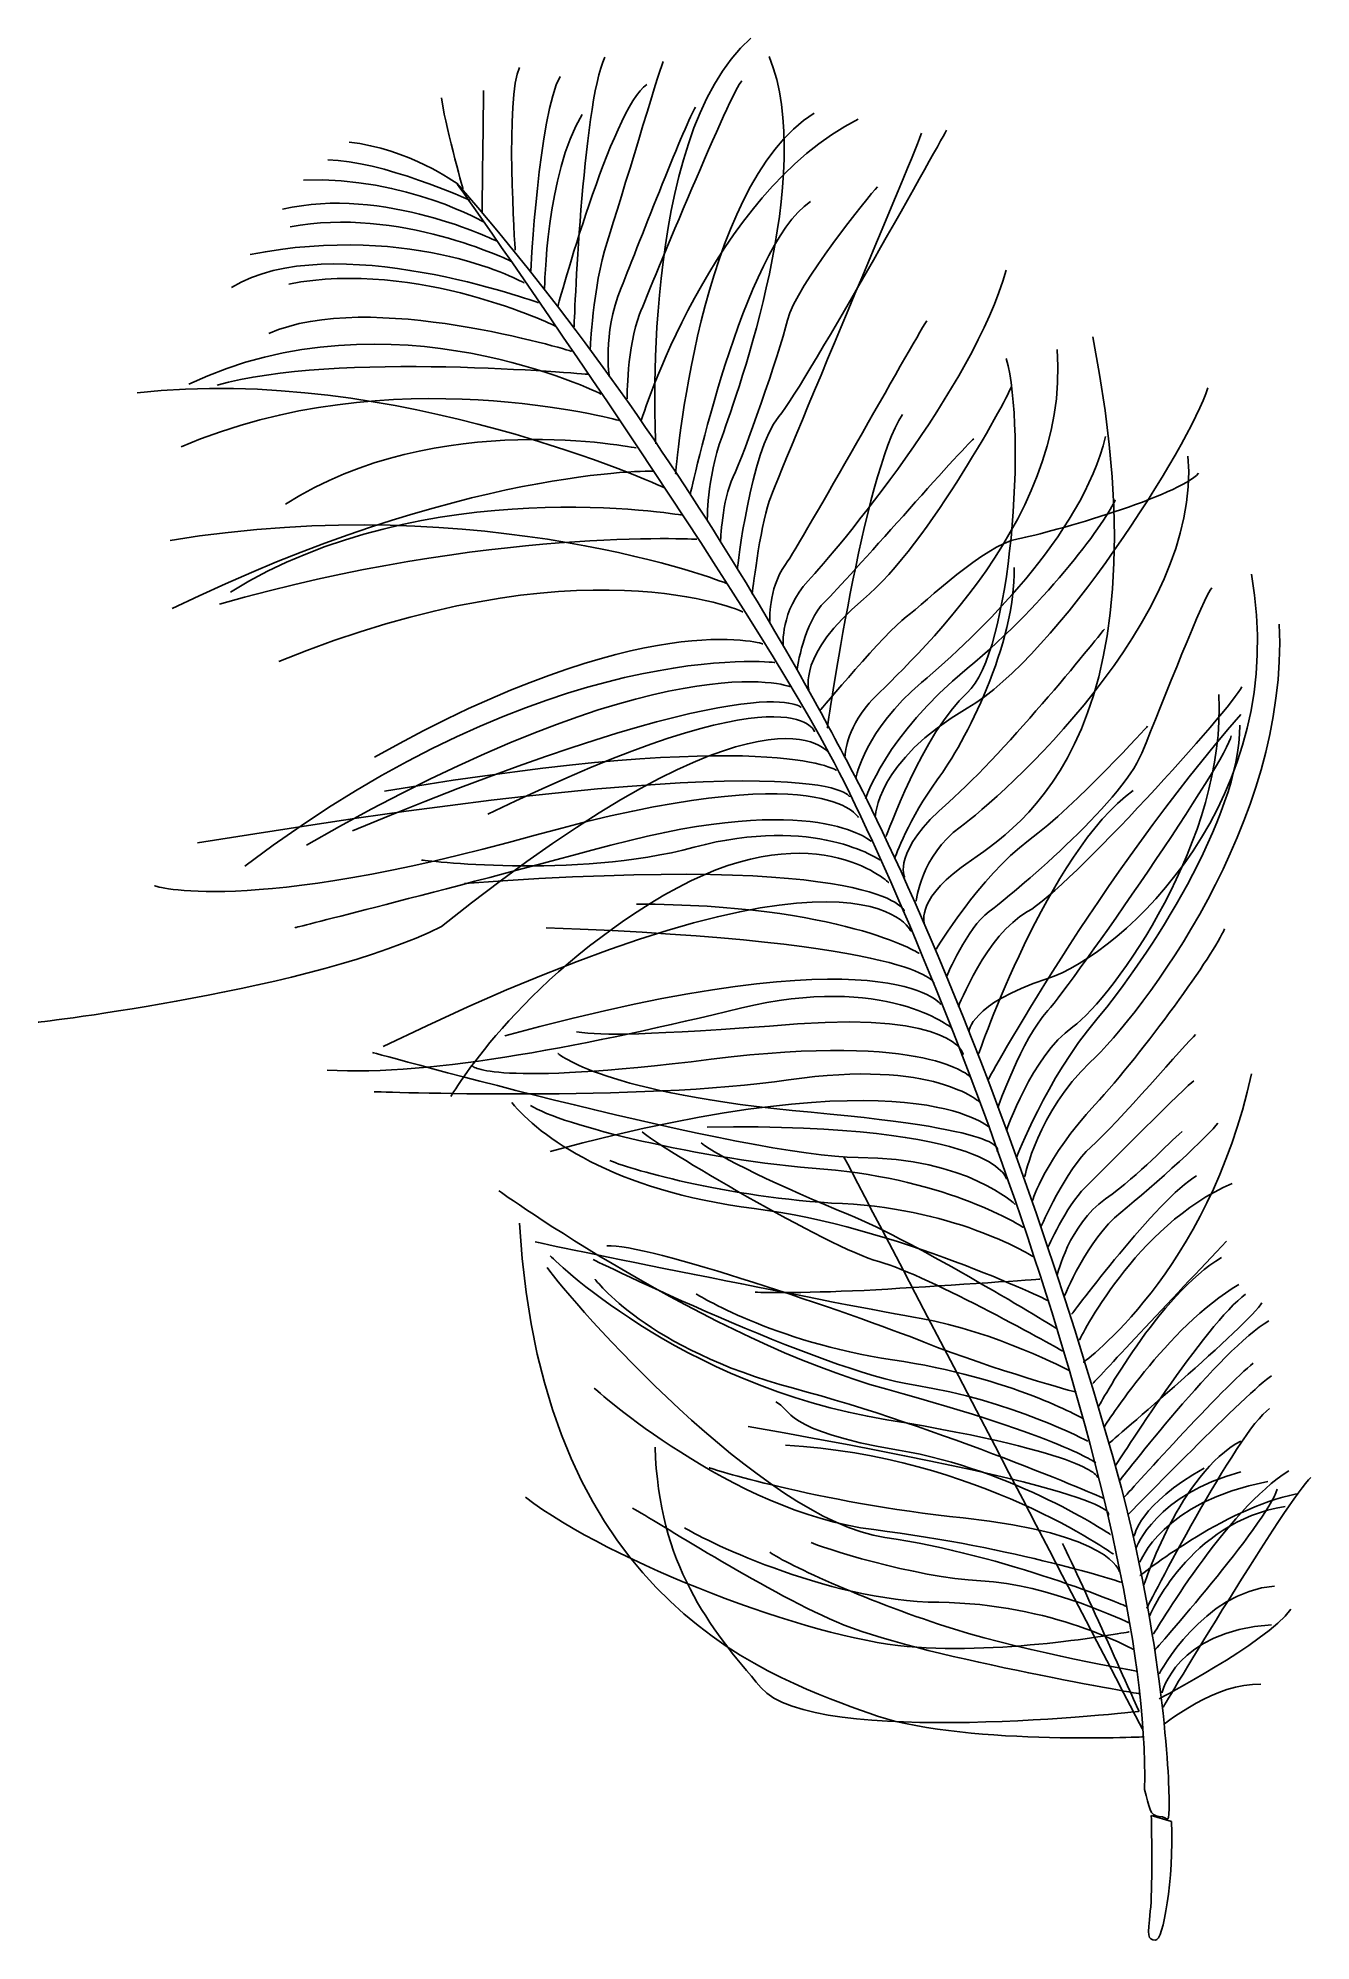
# Model space of a CAD drawing. Extents: x 20.8 to 51.3, y 251.4 to 296.9.
import ezdxf

# ---------------------------------------------------------------- set-up
doc = ezdxf.new("R2010")
doc.units = 0
doc.layers.get('0').update_dxf_attribs({"linetype": 'CONTINUOUS'})

msp = doc.modelspace()

# ---------------------------------------------------------------- linework, layer by layer
at = {"color": 7}
for points in [[(30.8356, 293.469118), (30.8356, 293.469118)], [(47.959151, 254.233738), (47.475704, 254.372873), (47.475704, 254.372873)]]:
    msp.add_lwpolyline(points, dxfattribs=at)
for points in [[(35.603462, 287.228056), (35.603462, 287.228056), (35.180129, 294.548336), (37.87902, 296.947224)], [(32.234293, 291.867224), (32.234293, 291.867224), (31.987349, 295.589171), (32.340127, 296.241669)], [(33.645404, 290.03278), (33.645404, 290.03278), (33.839573, 295.341944), (34.386238, 296.488613)], [(34.439296, 292.061111), (34.792073, 293.17222), (35.656238, 296.06528), (35.779851, 296.382498)], [(37.190962, 287.404444), (37.561238, 288.444998), (39.466238, 293.719167), (38.319851, 296.506111)], [(32.604851, 291.338058), (32.604851, 291.338058), (32.79902, 295.11278), (33.310407, 296.030002)], [(33.257349, 290.526669), (33.257349, 290.526669), (34.544847, 295.253891), (35.391513, 295.835833)], [(35.215124, 290.332782), (35.514844, 291.091396), (37.437624, 295.730282), (37.667071, 295.924169)], [(30.982073, 293.331111), (30.982073, 293.331111), (30.523462, 295.006947), (30.470687, 295.518333)], [(31.440684, 292.784447), (31.440684, 292.784447), (31.475962, 295.4125), (31.475962, 295.694722)], [(32.939849, 290.950002), (32.939849, 290.950002), (32.975127, 293.701669), (33.839573, 295.11278)], [(34.774293, 290.9675), (35.232904, 292.113887), (36.344013, 294.989167), (36.55568, 295.288887)], [(35.250684, 287.775002), (35.250684, 287.775002), (36.92652, 293.20778), (40.454298, 295.006947)], [(36.079571, 286.505002), (36.079571, 286.505002), (36.608738, 293.401949), (39.395682, 295.148058)], [(30.8356, 293.469118), (30.8356, 293.469118), (29.672562, 294.304213), (28.253831, 294.453509)], [(38.320133, 285.852222), (38.54958, 286.5225), (41.918467, 294.442502), (41.971524, 294.671667)], [(38.549298, 287.880836), (39.237356, 288.727502), (42.570964, 294.742222), (42.570964, 294.742222)], [(31.150842, 293.065258), (31.150842, 293.065258), (29.007647, 294.026789), (27.745549, 294.026789)], [(31.511522, 292.52452), (31.511522, 292.52452), (29.648856, 293.626316), (27.165018, 293.546164)], [(31.791769, 292.083971), (31.791769, 292.083971), (29.06776, 293.425938), (26.664073, 292.845124)], [(30.8356, 293.469118), (30.8356, 293.469118), (37.483344, 284.058136), (39.757491, 279.815771)], [(40.466716, 279.082558), (39.856833, 280.256602), (36.280796, 287.265591), (30.8356, 293.469118)], [(38.760682, 290.191389), (38.972349, 291.038056), (40.71874, 293.17222), (40.912627, 293.383887)], [(32.132411, 291.603064), (32.132411, 291.603064), (29.428158, 292.925276), (26.844413, 292.424331)], [(36.432349, 286.028611), (36.432349, 286.028611), (37.702349, 291.955278), (39.307629, 293.031109)], [(32.791964, 290.607102), (32.791964, 290.607102), (27.811871, 292.425178), (25.44064, 290.975967)], [(32.453016, 291.082364), (32.453016, 291.082364), (29.869271, 292.544558), (25.882882, 291.763367)], [(34.03346, 289.503613), (34.03346, 289.503613), (34.086518, 290.950002), (34.439296, 292.061111)], [(33.187358, 290.053947), (33.187358, 290.053947), (29.893824, 291.66092), (26.811111, 291.054989)], [(39.254853, 283.947222), (39.925131, 284.670276), (43.223462, 288.586391), (43.999573, 291.390833)], [(34.293951, 288.420162), (34.293951, 288.420162), (29.261364, 290.94972), (24.413351, 288.657229)], [(33.582469, 289.447733), (33.582469, 289.447733), (28.707927, 290.949438), (26.336696, 289.869373)], [(34.492071, 288.833336), (34.492071, 288.833336), (34.315682, 289.821113), (34.774293, 290.9675)], [(34.915404, 288.304169), (34.915404, 288.304169), (34.915404, 289.574169), (35.215124, 290.332782)], [(37.455404, 286.434447), (37.719847, 286.981393), (38.549016, 289.344722), (38.760682, 290.191389)], [(38.707907, 284.335278), (39.13124, 284.934718), (41.706518, 289.556389), (42.094573, 290.173891)], [(33.977862, 288.894578), (33.977862, 288.894578), (27.864929, 289.448016), (25.098304, 288.630982)], [(40.71874, 281.019167), (41.283184, 281.671664), (45.569576, 285.235002), (45.216798, 289.485833)], [(42.921767, 277.083013), (44.049527, 277.911618), (47.985398, 279.913984), (46.075036, 289.788658)], [(35.795656, 286.180729), (35.795656, 286.180729), (29.340104, 289.157891), (23.174678, 288.446691)], [(34.715591, 287.787702), (34.715591, 287.787702), (29.235118, 289.315936), (24.228778, 287.155242)], [(43.064853, 281.266393), (44.123187, 282.219176), (44.493462, 287.52834), (43.999573, 289.274449)], [(40.577629, 283.506391), (42.165129, 284.829449), (44.122904, 288.515836), (44.122904, 288.603889)], [(43.064571, 280.895836), (45.251793, 282.165836), (48.373736, 287.17528), (48.832629, 288.568893)], [(35.136949, 287.128996), (35.136949, 287.128996), (30.367958, 288.104073), (26.731807, 285.785336)], [(37.56152, 284.247224), (37.56152, 284.247224), (37.86124, 287.034169), (38.549298, 287.880836)], [(39.713464, 280.419444), (39.713464, 280.419444), (40.577629, 286.50472), (41.512631, 287.933611)], [(36.838184, 285.393611), (36.838184, 285.393611), (36.820687, 286.363891), (37.190962, 287.404444)], [(39.660407, 283.453333), (40.172076, 283.947222), (42.95902, 287.13972), (43.223462, 287.351387)], [(41.97096, 281.513056), (43.329013, 282.659442), (45.79874, 285.023336), (46.380964, 287.404444)], [(35.558871, 286.57584), (35.558871, 286.57584), (31.000418, 286.681109), (24.017958, 283.282307)], [(42.898907, 278.049624), (43.842658, 278.740222), (48.69942, 283.021533), (48.353698, 286.934262)], [(36.217578, 285.522022), (36.217578, 285.522022), (30.078398, 286.576122), (25.414676, 283.6777)], [(37.155684, 284.882224), (37.155684, 284.882224), (37.190962, 285.8875), (37.455404, 286.434447)], [(44.281796, 284.95278), (45.110964, 285.111671), (48.162351, 285.993616), (48.603182, 286.5225)], [(37.297642, 283.888238), (37.297642, 283.888238), (31.527327, 286.1542), (23.965182, 284.915809)], [(37.914298, 283.629722), (37.914298, 283.629722), (38.090687, 285.181944), (38.320133, 285.852222)], [(43.064853, 281.848053), (45.040409, 283.470831), (46.434022, 285.446387), (46.610129, 285.887218)], [(36.58616, 284.942056), (36.58616, 284.942056), (31.606349, 285.231898), (25.150798, 283.387576)], [(37.693036, 283.203284), (37.693036, 283.203284), (33.819818, 284.968584), (26.574044, 282.017669)], [(41.600684, 283.083058), (42.094573, 283.453616), (43.452627, 284.793889), (44.281796, 284.95278)], [(38.337631, 282.977224), (38.337631, 282.977224), (38.284573, 283.735838), (38.707907, 284.335278)], [(38.655131, 282.395), (38.655131, 282.395), (38.584576, 283.224169), (39.254853, 283.947222)], [(42.346316, 279.177384), (43.013771, 280.074851), (44.233818, 282.4458), (44.187533, 284.264158)], [(44.970136, 274.413473), (46.811353, 275.012067), (50.839511, 278.763647), (49.872618, 284.103573)], [(39.272351, 281.336667), (39.272351, 281.336667), (38.990129, 282.183333), (40.577629, 283.506391)], [(47.24908, 279.822544), (47.755387, 281.042309), (48.74514, 283.620409), (48.929149, 283.781558)], [(38.167169, 282.439027), (38.167169, 282.439027), (35.321522, 283.361329), (28.865971, 279.725178)], [(38.990129, 281.830556), (38.990129, 281.830556), (39.148738, 282.959444), (39.660407, 283.453333)], [(39.537076, 280.842778), (39.537076, 280.842778), (41.106796, 282.7125), (41.600684, 283.083058)], [(38.457293, 281.99114), (38.457293, 281.99114), (33.082089, 282.649847), (25.757293, 277.11688)], [(38.825876, 281.411456), (38.825876, 281.411456), (35.848431, 282.570824), (27.232469, 277.61726)], [(42.622329, 278.647936), (44.003524, 279.844558), (46.351049, 282.790958), (46.351049, 282.790958)], [(46.006173, 272.411389), (47.24908, 273.585433), (50.770649, 278.142758), (50.540356, 282.907233)], [(39.089471, 280.910793), (39.089471, 280.910793), (38.114676, 282.017669), (28.339344, 277.959878)], [(39.757491, 279.815771), (39.757491, 279.815771), (38.325213, 281.964893), (30.473509, 275.667669)], [(39.40556, 280.331391), (39.40556, 280.331391), (38.931144, 281.938647), (31.580102, 278.355271)], [(40.630687, 278.726111), (40.630687, 278.726111), (41.089298, 280.225276), (43.064853, 281.848053)], [(40.40124, 279.23778), (40.40124, 279.23778), (40.612907, 280.366669), (41.97096, 281.513056)], [(41.124576, 277.826669), (41.124576, 277.826669), (42.00652, 280.313611), (43.064853, 281.266393)], [(44.510113, 276.02468), (45.499584, 276.577271), (49.412596, 280.904302), (49.642889, 281.410609)], [(45.591589, 273.262571), (46.581624, 273.976029), (49.297731, 277.797036), (49.090298, 281.2266)], [(40.136798, 279.749167), (40.136798, 279.749167), (40.154296, 280.366669), (40.71874, 281.019167)], [(40.859851, 278.28528), (40.859851, 278.28528), (40.877349, 279.625836), (43.064571, 280.895836)], [(43.56608, 271.996804), (43.56608, 271.996804), (46.213042, 276.853284), (49.619747, 280.743436)], [(39.932469, 279.409089), (39.932469, 279.409089), (38.351742, 280.462907), (29.10332, 278.908427)], [(44.532973, 277.728173), (45.706736, 278.60278), (47.386804, 280.467422), (47.386804, 280.467422)], [(46.16704, 273.446862), (47.387087, 274.89692), (49.596604, 278.25734), (49.596604, 280.490282)], [(40.248558, 278.776629), (40.248558, 278.776629), (39.69512, 280.146536), (24.623889, 277.670036)], [(44.993278, 273.654013), (45.614731, 274.344329), (49.320591, 279.684538), (49.389453, 280.236847)], [(40.45966, 278.275967), (40.45966, 278.275967), (39.695402, 279.8042), (32.712942, 277.854327)], [(39.757491, 279.815771), (42.217058, 275.227684), (47.467238, 261.746776), (47.313427, 255.000536)], [(43.58894, 276.02468), (44.118671, 276.41584), (46.742491, 278.60278), (47.24908, 279.822544)], [(40.759944, 277.708982), (40.759944, 277.708982), (39.442813, 278.931851), (34.527631, 277.615002)], [(46.551144, 262.975571), (44.156207, 271.396236), (41.412724, 277.26166), (40.466716, 279.082558)], [(41.33342, 277.313024), (41.33342, 277.313024), (41.67886, 278.279918), (42.346316, 279.177384)], [(43.336069, 272.618258), (43.336069, 272.618258), (45.016138, 277.474738), (47.041929, 278.925078)], [(41.183278, 276.721204), (41.183278, 276.721204), (39.325409, 278.485093), (35.797631, 276.415558)], [(41.563713, 276.85272), (41.563713, 276.85272), (41.241133, 277.451313), (42.622329, 278.647936)], [(41.724298, 275.545184), (41.724298, 275.545184), (40.524571, 278.367407), (29.071147, 272.793518)], [(40.971611, 277.262224), (40.971611, 277.262224), (39.419389, 278.343982), (36.526611, 277.567871)], [(41.840009, 276.277269), (41.840009, 276.277269), (41.955156, 277.359027), (42.898907, 278.049624)], [(32.712942, 277.854327), (25.730482, 275.904453), (23.596318, 276.642182), (23.596318, 276.642182)], [(34.527631, 277.615002), (29.612449, 276.298153), (26.954762, 275.639447), (26.954762, 275.639447)], [(36.526611, 277.567871), (33.633833, 276.79176), (29.988369, 277.262224), (29.988369, 277.262224)], [(42.323456, 275.127213), (42.323456, 275.127213), (43.359211, 276.853567), (44.532973, 277.728173)], [(41.55948, 276.039073), (41.55948, 276.039073), (41.089298, 277.450184), (31.023278, 276.697498)], [(42.046878, 275.701818), (42.046878, 275.701818), (41.794007, 276.254409), (42.921767, 277.083013)], [(35.797631, 276.415558), (32.269853, 274.346022), (30.694207, 271.594356), (30.694207, 271.594356)], [(41.912258, 275.027871), (41.912258, 275.027871), (40.030682, 276.203891), (35.138924, 276.203891)], [(42.576327, 274.482618), (42.576327, 274.482618), (43.059773, 275.63352), (43.58894, 276.02468)], [(42.852622, 273.746018), (42.852622, 273.746018), (43.520078, 275.472371), (44.510113, 276.02468)], [(30.473509, 275.667669), (27.417042, 274.139436), (20.803729, 273.375178), (20.803729, 273.375178)], [(42.429853, 273.805002), (42.429853, 273.805002), (41.206702, 275.568891), (31.987631, 273.052316)], [(42.265036, 274.322316), (42.265036, 274.322316), (41.935964, 275.310093), (32.975127, 275.639447)], [(46.12132, 271.398776), (47.2948, 272.664542), (48.998293, 275.035491), (49.228587, 275.610942)], [(42.688369, 273.240558), (42.688369, 273.240558), (41.112722, 274.557689), (37.632076, 273.711022)], [(43.105776, 273.147424), (43.105776, 273.147424), (43.128636, 273.81488), (44.970136, 274.413473)], [(37.632076, 273.711022), (34.151147, 272.864356), (30.22346, 272.06482), (27.730591, 272.229356)], [(42.970591, 272.605558), (42.970591, 272.605558), (42.758924, 273.61676), (38.996056, 273.334538)], [(43.796373, 271.329349), (43.796373, 271.329349), (44.371824, 272.963698), (44.993278, 273.654013)], [(38.996056, 273.334538), (35.233187, 273.052316), (34.38652, 273.052316), (33.704389, 273.146296)], [(43.135409, 272.064538), (43.135409, 272.064538), (42.171056, 273.146296), (36.92652, 272.487871)], [(44.003524, 270.776758), (44.003524, 270.776758), (44.602118, 272.549113), (45.591589, 273.262571)], [(44.256396, 270.155304), (44.256396, 270.155304), (44.946993, 271.996804), (46.16704, 273.446862)], [(46.029316, 270.386162), (46.627344, 270.915329), (48.353698, 272.917978), (48.537989, 273.079127)], [(40.454298, 270.136113), (37.843742, 270.136113), (28.812631, 272.652689), (28.812631, 272.652689)], [(43.582167, 270.865093), (43.582167, 270.865093), (41.700591, 272.628982), (33.069389, 270.277224)], [(39.325409, 271.217871), (34.315964, 271.664629), (33.257631, 272.628982), (33.257631, 272.628982)], [(36.92652, 272.487871), (31.681702, 271.829447), (31.21152, 272.323336), (31.21152, 272.323336)], [(43.3705, 271.452962), (43.3705, 271.452962), (42.288742, 272.511296), (38.784389, 271.993982)], [(44.440969, 269.672422), (44.440969, 269.672422), (44.763267, 271.237344), (46.006173, 272.411389)], [(45.844742, 265.230809), (45.844742, 265.230809), (48.837144, 267.371464), (49.872618, 272.13594)], [(38.784389, 271.993982), (35.280036, 271.476669), (28.85948, 271.71176), (28.85948, 271.71176)], [(45.891027, 269.419833), (46.351331, 269.880138), (48.35398, 271.882787), (48.492269, 271.974791)], [(37.961147, 268.912962), (34.57448, 269.336296), (32.810591, 270.653427), (32.152167, 271.452962)], [(39.631056, 269.853891), (36.644298, 270.088982), (33.327904, 270.912224), (32.598924, 271.382689)], [(43.770409, 270.277224), (43.770409, 270.277224), (44.334853, 270.771113), (39.325409, 271.217871)], [(44.624978, 269.096971), (44.624978, 269.096971), (44.947276, 270.132727), (46.12132, 271.398776)], [(40.948187, 267.642962), (39.748742, 267.972033), (35.632813, 270.418053), (35.280036, 270.747407)], [(44.0055, 269.618518), (44.0055, 269.618518), (43.793551, 270.959073), (36.832258, 270.865093)], [(46.374191, 269.143538), (47.248798, 269.764991), (47.847109, 270.455307), (48.215409, 270.754744)], [(46.742773, 268.821522), (47.548518, 269.466118), (48.906571, 270.709024), (49.06772, 270.962178)], [(40.218924, 268.772133), (38.643278, 269.407133), (37.043924, 270.183244), (36.691147, 270.488891)], [(44.832129, 268.475518), (44.832129, 268.475518), (45.430722, 269.856713), (46.029316, 270.386162)], [(40.077813, 269.030649), (37.255591, 269.17176), (34.833278, 269.901022), (34.503924, 270.065558)], [(44.405409, 268.466204), (44.405409, 268.466204), (42.617813, 269.618518), (39.631056, 269.853891)], [(47.27448, 256.424629), (47.27448, 256.424629), (40.218924, 269.971296), (40.10152, 270.159538)], [(44.217167, 269.007224), (44.217167, 269.007224), (43.064853, 270.136113), (40.454298, 270.136113)], [(44.993278, 267.969776), (44.993278, 267.969776), (45.430722, 268.959529), (45.891027, 269.419833)], [(45.568729, 266.381429), (45.568729, 266.381429), (47.61738, 269.14382), (48.561131, 269.696129)], [(45.752738, 265.760258), (45.752738, 265.760258), (47.087649, 268.522084), (49.412596, 269.511838)], [(41.136147, 264.585649), (36.855964, 265.761669), (31.846238, 269.336296), (31.846238, 269.336296)], [(45.016702, 266.702316), (45.016702, 266.702316), (41.347813, 268.489629), (37.961147, 268.912962)], [(44.6405, 267.760649), (44.6405, 267.760649), (42.900036, 268.889538), (40.077813, 269.030649)], [(45.223289, 267.32518), (45.223289, 267.32518), (45.499584, 268.522084), (46.374191, 269.143538)], [(40.712813, 256.824538), (38.643278, 257.600649), (32.857722, 259.293982), (32.340127, 268.560184)], [(45.204944, 266.043891), (45.204944, 266.043891), (41.794571, 268.137133), (40.218924, 268.772133)], [(45.38472, 266.796013), (45.38472, 266.796013), (45.937311, 268.176927), (46.742773, 268.821522)], [(41.959389, 266.278982), (40.1955, 266.584911), (33.328187, 267.972316), (32.716611, 268.113427)], [(42.029944, 265.714538), (40.313187, 266.396669), (35.350591, 268.090002), (34.433369, 268.019447)], [(46.075036, 264.72422), (46.075036, 264.72422), (48.031964, 266.818873), (49.274589, 268.130924)], [(41.136147, 263.856669), (36.126702, 264.679911), (33.069389, 267.784356), (33.069389, 267.784356)], [(41.818278, 264.679629), (39.537076, 265.032407), (34.104298, 267.690093), (34.104298, 267.690093)], [(45.346056, 265.502871), (45.346056, 265.502871), (42.147631, 267.313891), (40.948187, 267.642962)], [(46.213324, 264.171911), (46.213324, 264.171911), (47.663382, 266.864876), (49.159442, 267.739764)], [(41.089298, 261.034164), (38.149389, 261.457498), (33.586984, 266.678609), (32.998833, 267.501851)], [(38.902076, 264.609073), (35.374298, 265.54972), (34.151147, 267.219629), (34.151147, 267.219629)], [(44.805036, 267.219629), (44.805036, 267.219629), (42.688369, 267.078518), (41.159853, 266.984538)], [(46.351049, 263.688464), (46.351049, 263.688464), (47.847391, 266.081991), (49.573462, 267.094887)], [(41.277258, 265.291204), (38.408187, 265.714538), (36.57346, 266.866851), (36.57346, 266.866851)], [(41.159853, 266.984538), (39.631056, 266.890558), (38.19652, 266.890558), (37.984853, 266.913982)], [(46.466478, 263.297304), (46.466478, 263.297304), (49.85004, 266.17456), (50.126336, 266.658007)], [(46.627344, 262.767856), (46.627344, 262.767856), (48.79086, 266.174278), (49.734893, 266.864876)], [(45.510591, 265.032407), (45.510591, 265.032407), (43.723278, 265.973053), (41.959389, 266.278982)], [(46.719349, 262.399556), (46.719349, 262.399556), (49.159442, 265.575967), (50.287484, 266.220562)], [(45.675409, 264.515093), (45.675409, 264.515093), (43.746702, 265.032407), (42.029944, 265.714538)], [(45.839944, 263.880093), (45.839944, 263.880093), (44.146329, 264.867871), (41.277258, 265.291204)], [(46.834496, 262.008113), (46.834496, 262.008113), (49.274589, 264.724502), (49.919184, 265.207667)], [(46.9265, 261.593811), (46.9265, 261.593811), (49.849476, 264.585931), (50.356064, 264.908229)], [(40.8305, 261.222407), (37.420409, 261.64574), (34.127722, 264.609073), (34.127722, 264.609073)], [(46.333833, 261.975093), (46.333833, 261.975093), (42.429853, 263.668427), (38.902076, 264.609073)], [(46.145591, 262.82176), (46.145591, 262.82176), (45.416329, 263.409629), (41.136147, 264.585649)], [(45.957631, 263.339073), (45.957631, 263.339073), (44.09948, 264.326851), (41.818278, 264.679629)], [(41.418369, 263.127689), (38.619853, 263.598153), (38.854944, 264.115467), (38.478742, 264.280002)], [(47.363944, 259.338291), (47.363944, 259.338291), (49.527742, 263.573318), (50.310062, 264.125909)], [(46.427813, 261.55176), (46.427813, 261.55176), (47.345036, 262.022224), (37.820036, 263.691851)], [(46.192722, 262.468982), (46.192722, 262.468982), (46.145591, 263.033427), (41.136147, 263.856669)], [(38.125964, 257.436113), (36.879389, 258.894356), (35.679944, 260.376022), (35.585964, 263.198244)], [(46.568924, 260.634538), (46.568924, 260.634538), (43.323369, 262.986296), (38.713833, 263.245093)], [(46.498369, 261.105002), (46.498369, 261.105002), (44.216884, 262.657224), (41.418369, 263.127689)], [(47.899884, 254.766009), (47.899884, 255.469871), (47.71898, 258.86952), (46.551144, 262.975571)], [(47.2948, 259.8906), (47.2948, 259.8906), (48.169689, 262.583564), (49.619747, 263.343024)], [(42.970591, 261.504629), (39.395964, 261.880831), (36.879389, 262.704073), (36.879389, 262.704073)], [(47.065071, 261.064362), (47.065071, 261.064362), (47.179936, 261.823822), (48.74514, 262.698711)], [(47.110791, 260.788349), (47.110791, 260.788349), (47.594238, 262.077258), (49.620029, 262.606707)], [(47.525093, 258.716838), (47.525093, 258.716838), (49.297167, 261.7321), (50.770649, 262.629849)], [(47.202796, 260.442909), (47.202796, 260.442909), (47.732527, 261.892967), (50.264342, 262.376413)], [(47.202796, 260.120893), (47.202796, 260.120893), (49.205444, 261.7321), (50.95494, 262.07754)], [(47.548518, 258.325396), (47.548518, 258.325396), (50.218058, 261.340658), (50.494353, 262.192404)], [(47.755387, 256.967342), (47.755387, 256.967342), (50.770649, 262.008113), (51.300098, 262.468418)], [(41.630036, 258.423891), (39.254853, 258.635558), (34.551056, 260.422871), (32.481238, 261.9988)], [(39.936702, 259.01176), (38.102258, 259.811296), (35.609389, 261.434356), (35.044944, 261.740002)], [(47.433089, 259.154), (47.433089, 259.154), (48.37684, 261.40952), (50.678644, 261.77782)], [(42.382722, 259.482224), (39.65448, 259.505649), (36.597167, 261.057871), (36.29152, 261.269538)], [(46.780591, 259.952407), (46.780591, 259.952407), (44.240591, 260.799073), (40.8305, 261.222407)], [(46.710036, 260.211204), (46.710036, 260.211204), (46.545218, 261.128427), (42.970591, 261.504629)], [(43.393924, 259.999538), (41.794853, 260.070093), (39.489944, 260.82278), (39.325409, 260.91676)], [(46.874853, 259.387962), (46.874853, 259.387962), (44.028924, 260.610831), (41.089298, 261.034164)], [(45.346056, 260.893336), (45.81652, 259.928982), (47.1805, 256.871669), (47.1805, 256.871669)], [(42.7355, 258.846942), (40.8305, 259.434811), (38.713833, 260.399164), (38.337631, 260.681387)], [(46.945409, 258.988336), (46.945409, 258.988336), (44.992996, 259.928982), (43.393924, 259.999538)], [(47.663382, 257.773087), (47.663382, 257.773087), (48.721998, 259.752593), (50.425209, 259.86774)], [(47.039389, 258.353336), (47.039389, 258.353336), (45.110964, 259.4588), (42.382722, 259.482224)], [(47.1805, 257.295002), (47.1805, 257.295002), (41.771147, 258.212224), (39.936702, 259.01176)], [(47.663382, 257.174493), (47.663382, 257.174493), (50.19548, 258.486544), (50.816651, 259.315149)], [(47.732527, 257.3125), (47.732527, 257.3125), (48.054542, 258.7857), (50.356347, 258.946849)], [(46.945409, 258.776669), (46.945409, 258.776669), (44.005218, 258.212224), (41.630036, 258.423891)], [(47.109944, 257.83574), (47.109944, 257.83574), (44.6405, 258.259073), (42.7355, 258.846942)], [(47.801389, 256.576182), (47.801389, 256.576182), (49.021153, 257.565936), (50.103193, 257.519933)], [(47.1805, 256.871669), (47.1805, 256.871669), (39.372258, 255.977871), (38.125964, 257.436113)], [(47.298187, 256.260093), (47.298187, 256.260093), (42.782349, 256.048427), (40.712813, 256.824538)], [(47.313427, 255.000536), (47.430831, 254.589902), (47.430831, 254.355376), (47.665358, 254.355376)], [(47.665358, 254.355376), (47.899884, 254.355376), (47.899884, 254.062147), (47.899884, 254.766009)], [(47.475704, 254.372873), (47.483607, 253.938533), (47.504491, 252.588664), (47.451716, 252.081511)], [(47.577304, 251.389784), (47.754822, 251.372004), (48.020958, 252.841536), (47.959151, 254.233738)], [(47.451716, 252.081511), (47.38878, 251.473887), (47.367613, 251.410951), (47.577304, 251.389784)]]:
    msp.add_open_spline(points, degree=3, dxfattribs=at)

doc.saveas('drawing.dxf')
